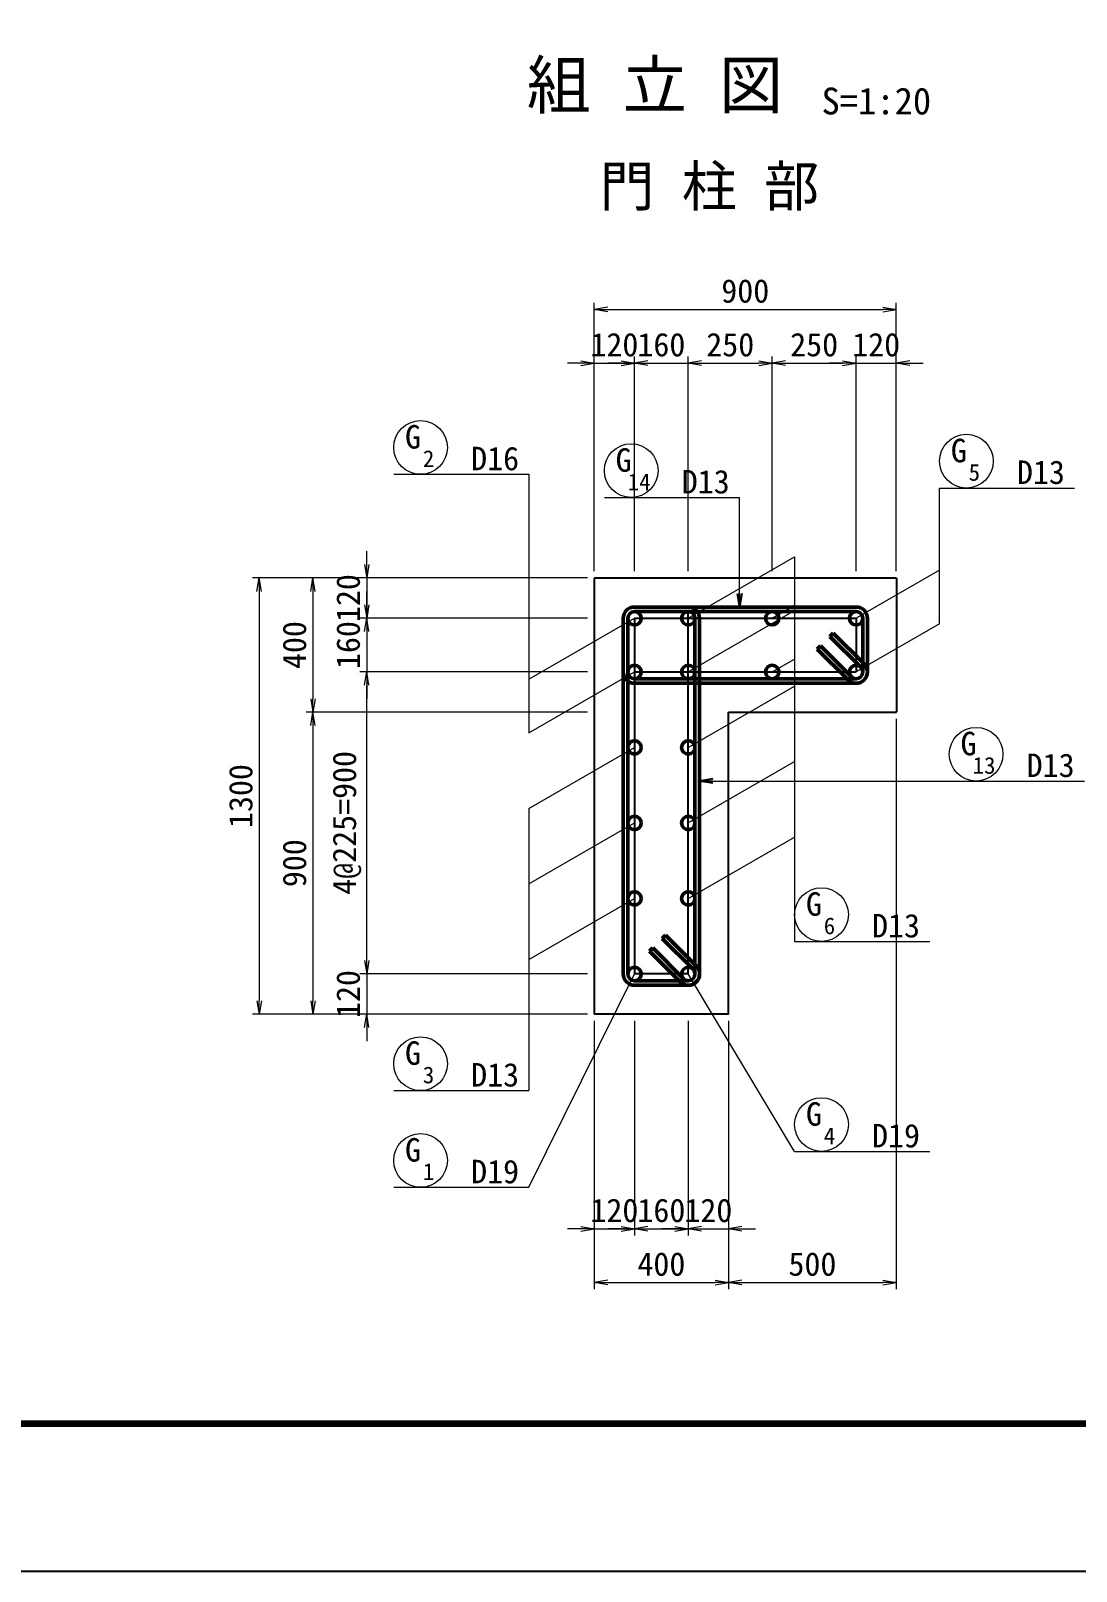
# Model space of a CAD drawing. Header units: millimetres. Extents: x 169470 to 758170, y -17820 to 11880.
# Drawn here: x 224694 to 232481, y -17820 to -6344 of the extents above; entities that cross this region are included whole.
import ezdxf
from ezdxf.enums import TextEntityAlignment as Align

# ---------------------------------------------------------------- set-up
doc = ezdxf.new("R2010")
doc.units = ezdxf.units.MM
doc.header["$LTSCALE"] = 50
doc.header["$PDSIZE"] = 300
doc.layers.get('Defpoints').update_dxf_attribs({"color": 151})
for name, color, linetype, lineweight in [('D-STR', 1, 'Continuous', 25), ('D-STR-DIM', 7, 'Continuous', 13), ('D-STR-HTXT', 7, 'Continuous', 13), ('D-STR-STR1', 2, 'Continuous', 50), ('D-STR-STR2', 6, 'Continuous', 50), ('D-STR-TXT', 7, 'Continuous', 13), ('D-TTL', 2, 'Continuous', 140)]:
    doc.layers.add(name, color=color, linetype=linetype, lineweight=lineweight)
doc.styles.add('YOKO_GOTHIC', font='MS Gothic.ttf')
doc.dimstyles.new('S50', dxfattribs={"dimscale": 50, "dimtxt": 3.5, "dimasz": 2, "dimexe": 1, "dimexo": 1, "dimgap": 1, "dimtad": 1, "dimdec": 0, "dimzin": 1, "dimdsep": 46, "dimtxsty": 'YOKO_GOTHIC', "dimblk": 'OPEN', "dimcen": 0, "dimclrd": 256, "dimclre": 256, "dimclrt": 256, "dimaunit": 1, "dimadec": 3, "dimazin": 0, "dimtfac": 1, "dimtdec": 0, "dimtix": 1, "dimtmove": 2, "dimatfit": 3, "dimldrblk": 'OPEN', "dimfxl": 1, "dimlwd": -1, "dimlwe": -1, "dimarcsym": 2})
doc.dimstyles.new('S50-20', dxfattribs={"dimscale": 50, "dimtxt": 3.5, "dimasz": 2, "dimexe": 1, "dimexo": 1, "dimgap": 1, "dimtad": 1, "dimdec": 0, "dimlfac": 0.4, "dimzin": 1, "dimdsep": 46, "dimtxsty": 'YOKO_GOTHIC', "dimblk": 'OPEN', "dimcen": 0, "dimclrd": 256, "dimclre": 256, "dimclrt": 256, "dimaunit": 1, "dimadec": 3, "dimazin": 0, "dimtfac": 1, "dimtdec": 0, "dimtix": 1, "dimtmove": 2, "dimatfit": 3, "dimldrblk": 'OPEN', "dimfxl": 1, "dimlwd": -1, "dimlwe": -1, "dimarcsym": 0})

# ---------------------------------------------------------------- blocks, each defined once
blk = doc.blocks.new('_Open')
at = {"color": 0, "linetype": 'ByBlock', "lineweight": -2}
for p, q in [((-1, 0.17), (0, 0)), ((-1, -0.17), (0, 0)), ((0, 0), (-1, 0))]:
    blk.add_line(p, q, dxfattribs=at)
blk = doc.blocks.new('*D3162')
at = {"layer": 'D-STR-DIM', "transparency": 16777216}
for p, q in [((228891, -10370), (228891, -8370)), ((231141, -10370), (231141, -8370)), ((228991, -8420), (231041, -8420))]:
    blk.add_line(p, q, dxfattribs=at)
at = {"layer": 'Defpoints', "color": 0, "transparency": 16777216}
for p in [(231141, -8420), (228891, -10420), (231141, -10420)]:
    blk.add_point(p, dxfattribs=at)
at = {"layer": 'D-STR-DIM', "transparency": 16777216, "xscale": 100, "yscale": 100, "zscale": 100, "rotation": 180}
blk.add_blockref('_Open', (228891, -8420), dxfattribs=at)
at = {"layer": 'D-STR-DIM', "transparency": 16777216, "xscale": 100, "yscale": 100, "zscale": 100}
blk.add_blockref('_Open', (231141, -8420), dxfattribs=at)
at = {"layer": 'D-STR-DIM', "transparency": 16777216, "insert": (230016, -8283), "char_height": 175, "attachment_point": 5, "style": 'YOKO_GOTHIC'}
blk.add_mtext('900', dxfattribs=at)
blk = doc.blocks.new('*D3163')
at = {"layer": 'D-STR-DIM', "transparency": 16777216}
for p, q in [((228791, -8820), (228691, -8820)), ((228891, -10370), (228891, -8770)), ((228891, -8820), (229191, -8820)), ((229191, -10370), (229191, -8770)), ((229291, -8820), (229391, -8820))]:
    blk.add_line(p, q, dxfattribs=at)
at = {"layer": 'Defpoints', "color": 0, "transparency": 16777216}
for p in [(229191, -8820), (228891, -10420), (229191, -10420)]:
    blk.add_point(p, dxfattribs=at)
at = {"layer": 'D-STR-DIM', "transparency": 16777216, "xscale": 100, "yscale": 100, "zscale": 100}
blk.add_blockref('_Open', (228891, -8820), dxfattribs=at)
at = {"layer": 'D-STR-DIM', "transparency": 16777216, "xscale": 100, "yscale": 100, "zscale": 100, "rotation": 180}
blk.add_blockref('_Open', (229191, -8820), dxfattribs=at)
at = {"layer": 'D-STR-DIM', "transparency": 16777216, "insert": (229041, -8683), "char_height": 175, "attachment_point": 5, "style": 'YOKO_GOTHIC'}
blk.add_mtext('120', dxfattribs=at)
blk = doc.blocks.new('*D3164')
at = {"layer": 'D-STR-DIM', "transparency": 16777216}
for p, q in [((229091, -8820), (228991, -8820)), ((229191, -10370), (229191, -8770)), ((229191, -8820), (229591, -8820)), ((229591, -10370), (229591, -8770)), ((229691, -8820), (229791, -8820))]:
    blk.add_line(p, q, dxfattribs=at)
at = {"layer": 'Defpoints', "color": 0, "transparency": 16777216}
for p in [(229591, -8820), (229191, -10420), (229591, -10420)]:
    blk.add_point(p, dxfattribs=at)
at = {"layer": 'D-STR-DIM', "transparency": 16777216, "xscale": 100, "yscale": 100, "zscale": 100}
blk.add_blockref('_Open', (229191, -8820), dxfattribs=at)
at = {"layer": 'D-STR-DIM', "transparency": 16777216, "xscale": 100, "yscale": 100, "zscale": 100, "rotation": 180}
blk.add_blockref('_Open', (229591, -8820), dxfattribs=at)
at = {"layer": 'D-STR-DIM', "transparency": 16777216, "insert": (229391, -8683), "char_height": 175, "attachment_point": 5, "style": 'YOKO_GOTHIC'}
blk.add_mtext('160', dxfattribs=at)
blk = doc.blocks.new('*D3165')
at = {"layer": 'D-STR-DIM', "transparency": 16777216}
for p, q in [((230741, -8820), (230641, -8820)), ((230841, -10370), (230841, -8770)), ((230841, -8820), (231141, -8820)), ((231141, -10370), (231141, -8770)), ((231241, -8820), (231341, -8820))]:
    blk.add_line(p, q, dxfattribs=at)
at = {"layer": 'Defpoints', "color": 0, "transparency": 16777216}
for p in [(231141, -8820), (230841, -10420), (231141, -10420)]:
    blk.add_point(p, dxfattribs=at)
at = {"layer": 'D-STR-DIM', "transparency": 16777216, "xscale": 100, "yscale": 100, "zscale": 100}
blk.add_blockref('_Open', (230841, -8820), dxfattribs=at)
at = {"layer": 'D-STR-DIM', "transparency": 16777216, "xscale": 100, "yscale": 100, "zscale": 100, "rotation": 180}
blk.add_blockref('_Open', (231141, -8820), dxfattribs=at)
at = {"layer": 'D-STR-DIM', "transparency": 16777216, "insert": (230991, -8683), "char_height": 175, "attachment_point": 5, "style": 'YOKO_GOTHIC'}
blk.add_mtext('120', dxfattribs=at)
blk = doc.blocks.new('*D3166')
at = {"layer": 'D-STR-DIM', "transparency": 16777216}
for p, q in [((229591, -10370), (229591, -8770)), ((229691, -8820), (230116, -8820)), ((230216, -10370), (230216, -8770))]:
    blk.add_line(p, q, dxfattribs=at)
at = {"layer": 'Defpoints', "color": 0, "transparency": 16777216}
for p in [(230216, -8820), (229591, -10420), (230216, -10420)]:
    blk.add_point(p, dxfattribs=at)
at = {"layer": 'D-STR-DIM', "transparency": 16777216, "xscale": 100, "yscale": 100, "zscale": 100, "rotation": 180}
blk.add_blockref('_Open', (229591, -8820), dxfattribs=at)
at = {"layer": 'D-STR-DIM', "transparency": 16777216, "xscale": 100, "yscale": 100, "zscale": 100}
blk.add_blockref('_Open', (230216, -8820), dxfattribs=at)
at = {"layer": 'D-STR-DIM', "transparency": 16777216, "insert": (229904, -8683), "char_height": 175, "attachment_point": 5, "style": 'YOKO_GOTHIC'}
blk.add_mtext('250', dxfattribs=at)
blk = doc.blocks.new('*D3167')
at = {"layer": 'D-STR-DIM', "transparency": 16777216}
for p, q in [((228891, -13720), (228891, -15720)), ((229891, -13720), (229891, -15720)), ((228991, -15670), (229791, -15670))]:
    blk.add_line(p, q, dxfattribs=at)
at = {"layer": 'Defpoints', "color": 0, "transparency": 16777216}
for p in [(228891, -13670), (229891, -13670), (229891, -15670)]:
    blk.add_point(p, dxfattribs=at)
at = {"layer": 'D-STR-DIM', "transparency": 16777216, "xscale": 100, "yscale": 100, "zscale": 100, "rotation": 180}
blk.add_blockref('_Open', (228891, -15670), dxfattribs=at)
at = {"layer": 'D-STR-DIM', "transparency": 16777216, "xscale": 100, "yscale": 100, "zscale": 100}
blk.add_blockref('_Open', (229891, -15670), dxfattribs=at)
at = {"layer": 'D-STR-DIM', "transparency": 16777216, "insert": (229391, -15533), "char_height": 175, "attachment_point": 5, "style": 'YOKO_GOTHIC'}
blk.add_mtext('400', dxfattribs=at)
blk = doc.blocks.new('*D3168')
at = {"layer": 'D-STR-DIM', "transparency": 16777216}
for p, q in [((228891, -13720), (228891, -15320)), ((229191, -13720), (229191, -15320)), ((228791, -15270), (228691, -15270)), ((228891, -15270), (229191, -15270)), ((229291, -15270), (229391, -15270))]:
    blk.add_line(p, q, dxfattribs=at)
at = {"layer": 'Defpoints', "color": 0, "transparency": 16777216}
for p in [(228891, -13670), (229191, -13670), (229191, -15270)]:
    blk.add_point(p, dxfattribs=at)
at = {"layer": 'D-STR-DIM', "transparency": 16777216, "xscale": 100, "yscale": 100, "zscale": 100}
blk.add_blockref('_Open', (228891, -15270), dxfattribs=at)
at = {"layer": 'D-STR-DIM', "transparency": 16777216, "xscale": 100, "yscale": 100, "zscale": 100, "rotation": 180}
blk.add_blockref('_Open', (229191, -15270), dxfattribs=at)
at = {"layer": 'D-STR-DIM', "transparency": 16777216, "insert": (229041, -15133), "char_height": 175, "attachment_point": 5, "style": 'YOKO_GOTHIC'}
blk.add_mtext('120', dxfattribs=at)
blk = doc.blocks.new('*D3169')
at = {"layer": 'D-STR-DIM', "transparency": 16777216}
for p, q in [((229191, -13720), (229191, -15320)), ((229591, -13720), (229591, -15320)), ((229091, -15270), (228991, -15270)), ((229191, -15270), (229591, -15270)), ((229691, -15270), (229791, -15270))]:
    blk.add_line(p, q, dxfattribs=at)
at = {"layer": 'Defpoints', "color": 0, "transparency": 16777216}
for p in [(229191, -13670), (229591, -13670), (229591, -15270)]:
    blk.add_point(p, dxfattribs=at)
at = {"layer": 'D-STR-DIM', "transparency": 16777216, "xscale": 100, "yscale": 100, "zscale": 100}
blk.add_blockref('_Open', (229191, -15270), dxfattribs=at)
at = {"layer": 'D-STR-DIM', "transparency": 16777216, "xscale": 100, "yscale": 100, "zscale": 100, "rotation": 180}
blk.add_blockref('_Open', (229591, -15270), dxfattribs=at)
at = {"layer": 'D-STR-DIM', "transparency": 16777216, "insert": (229391, -15133), "char_height": 175, "attachment_point": 5, "style": 'YOKO_GOTHIC'}
blk.add_mtext('160', dxfattribs=at)
blk = doc.blocks.new('*D3170')
at = {"layer": 'D-STR-DIM', "transparency": 16777216}
for p, q in [((229591, -13720), (229591, -15320)), ((229891, -13720), (229891, -15320)), ((229491, -15270), (229391, -15270)), ((229591, -15270), (229891, -15270)), ((229991, -15270), (230091, -15270))]:
    blk.add_line(p, q, dxfattribs=at)
at = {"layer": 'Defpoints', "color": 0, "transparency": 16777216}
for p in [(229591, -13670), (229891, -13670), (229891, -15270)]:
    blk.add_point(p, dxfattribs=at)
at = {"layer": 'D-STR-DIM', "transparency": 16777216, "xscale": 100, "yscale": 100, "zscale": 100}
blk.add_blockref('_Open', (229591, -15270), dxfattribs=at)
at = {"layer": 'D-STR-DIM', "transparency": 16777216, "xscale": 100, "yscale": 100, "zscale": 100, "rotation": 180}
blk.add_blockref('_Open', (229891, -15270), dxfattribs=at)
at = {"layer": 'D-STR-DIM', "transparency": 16777216, "insert": (229741, -15133), "char_height": 175, "attachment_point": 5, "style": 'YOKO_GOTHIC'}
blk.add_mtext('120', dxfattribs=at)
blk = doc.blocks.new('*D3171')
at = {"layer": 'D-STR-DIM', "transparency": 16777216}
for p, q in [((231141, -11470), (231141, -15720)), ((229891, -13720), (229891, -15720)), ((229991, -15670), (231041, -15670))]:
    blk.add_line(p, q, dxfattribs=at)
at = {"layer": 'Defpoints', "color": 0, "transparency": 16777216}
for p in [(231141, -11420), (229891, -13670), (231141, -15670)]:
    blk.add_point(p, dxfattribs=at)
at = {"layer": 'D-STR-DIM', "transparency": 16777216, "xscale": 100, "yscale": 100, "zscale": 100, "rotation": 180}
blk.add_blockref('_Open', (229891, -15670), dxfattribs=at)
at = {"layer": 'D-STR-DIM', "transparency": 16777216, "xscale": 100, "yscale": 100, "zscale": 100}
blk.add_blockref('_Open', (231141, -15670), dxfattribs=at)
at = {"layer": 'D-STR-DIM', "transparency": 16777216, "insert": (230516, -15533), "char_height": 175, "attachment_point": 5, "style": 'YOKO_GOTHIC'}
blk.add_mtext('500', dxfattribs=at)
blk = doc.blocks.new('*D4201')
at = {"layer": 'D-STR-DIM', "transparency": 16777216}
for p, q in [((230216, -10370), (230216, -8770)), ((230316, -8820), (230741, -8820)), ((230841, -10370), (230841, -8770))]:
    blk.add_line(p, q, dxfattribs=at)
at = {"layer": 'Defpoints', "color": 0, "transparency": 16777216}
for p in [(230841, -8820), (230216, -10420), (230841, -10420)]:
    blk.add_point(p, dxfattribs=at)
at = {"layer": 'D-STR-DIM', "transparency": 16777216, "xscale": 100, "yscale": 100, "zscale": 100, "rotation": 180}
blk.add_blockref('_Open', (230216, -8820), dxfattribs=at)
at = {"layer": 'D-STR-DIM', "transparency": 16777216, "xscale": 100, "yscale": 100, "zscale": 100}
blk.add_blockref('_Open', (230841, -8820), dxfattribs=at)
at = {"layer": 'D-STR-DIM', "transparency": 16777216, "insert": (230529, -8683), "char_height": 175, "attachment_point": 5, "style": 'YOKO_GOTHIC'}
blk.add_mtext('250', dxfattribs=at)
blk = doc.blocks.new('*D4202')
at = {"layer": 'D-STR-DIM', "transparency": 16777216}
for p, q in [((228841, -10420), (226346, -10420)), ((226396, -10520), (226396, -13570)), ((228841, -13670), (226346, -13670))]:
    blk.add_line(p, q, dxfattribs=at)
at = {"layer": 'Defpoints', "color": 0, "transparency": 16777216}
for p in [(228891, -10420), (226396, -13670), (228891, -13670)]:
    blk.add_point(p, dxfattribs=at)
at = {"layer": 'D-STR-DIM', "transparency": 16777216, "xscale": 100, "yscale": 100, "zscale": 100}
for p, rotation in [((226396, -10420), 90), ((226396, -13670), 270)]:
    blk.add_blockref('_Open', p, dxfattribs=dict(at, rotation=rotation))
at = {"layer": 'D-STR-DIM', "transparency": 16777216, "insert": (226259, -12045), "char_height": 175, "attachment_point": 5, "rotation": 90, "style": 'YOKO_GOTHIC'}
blk.add_mtext('1300', dxfattribs=at)
blk = doc.blocks.new('*D4203')
at = {"layer": 'D-STR-DIM', "transparency": 16777216}
for p, q in [((227196, -10320), (227196, -10220)), ((228841, -10420), (227146, -10420)), ((227196, -10420), (227196, -10720)), ((228841, -10720), (227146, -10720)), ((227196, -10820), (227196, -10920))]:
    blk.add_line(p, q, dxfattribs=at)
at = {"layer": 'Defpoints', "color": 0, "transparency": 16777216}
for p in [(228891, -10420), (227196, -10720), (228891, -10720)]:
    blk.add_point(p, dxfattribs=at)
at = {"layer": 'D-STR-DIM', "transparency": 16777216, "xscale": 100, "yscale": 100, "zscale": 100}
for p, rotation in [((227196, -10420), 270), ((227196, -10720), 90)]:
    blk.add_blockref('_Open', p, dxfattribs=dict(at, rotation=rotation))
at = {"layer": 'D-STR-DIM', "transparency": 16777216, "insert": (227059, -10570), "char_height": 175, "attachment_point": 5, "rotation": 90, "style": 'YOKO_GOTHIC'}
blk.add_mtext('120', dxfattribs=at)
blk = doc.blocks.new('*D4204')
at = {"layer": 'D-STR-DIM', "transparency": 16777216}
for p, q in [((227196, -10620), (227196, -10520)), ((228841, -10720), (227146, -10720)), ((227196, -10720), (227196, -11120)), ((228841, -11120), (227146, -11120)), ((227196, -11220), (227196, -11320))]:
    blk.add_line(p, q, dxfattribs=at)
at = {"layer": 'Defpoints', "color": 0, "transparency": 16777216}
for p in [(228891, -10720), (227196, -11120), (228891, -11120)]:
    blk.add_point(p, dxfattribs=at)
at = {"layer": 'D-STR-DIM', "transparency": 16777216, "xscale": 100, "yscale": 100, "zscale": 100}
for p, rotation in [((227196, -10720), 270), ((227196, -11120), 90)]:
    blk.add_blockref('_Open', p, dxfattribs=dict(at, rotation=rotation))
at = {"layer": 'D-STR-DIM', "transparency": 16777216, "insert": (227059, -10920), "char_height": 175, "attachment_point": 5, "rotation": 90, "style": 'YOKO_GOTHIC'}
blk.add_mtext('160', dxfattribs=at)
blk = doc.blocks.new('*D4205')
at = {"layer": 'D-STR-DIM', "transparency": 16777216}
for p, q in [((227196, -13270), (227196, -13170)), ((228841, -13370), (227146, -13370)), ((227196, -13370), (227196, -13670)), ((228841, -13670), (227146, -13670)), ((227196, -13770), (227196, -13870))]:
    blk.add_line(p, q, dxfattribs=at)
at = {"layer": 'Defpoints', "color": 0, "transparency": 16777216}
for p in [(228891, -13370), (227196, -13670), (228891, -13670)]:
    blk.add_point(p, dxfattribs=at)
at = {"layer": 'D-STR-DIM', "transparency": 16777216, "xscale": 100, "yscale": 100, "zscale": 100}
for p, rotation in [((227196, -13370), 270), ((227196, -13670), 90)]:
    blk.add_blockref('_Open', p, dxfattribs=dict(at, rotation=rotation))
at = {"layer": 'D-STR-DIM', "transparency": 16777216, "insert": (227059, -13520), "char_height": 175, "attachment_point": 5, "rotation": 90, "style": 'YOKO_GOTHIC'}
blk.add_mtext('120', dxfattribs=at)
blk = doc.blocks.new('*D4206')
at = {"layer": 'D-STR-DIM', "transparency": 16777216}
for p, q in [((228841, -11120), (227146, -11120)), ((227196, -13270), (227196, -11220)), ((228841, -13370), (227146, -13370))]:
    blk.add_line(p, q, dxfattribs=at)
at = {"layer": 'Defpoints', "color": 0, "transparency": 16777216}
for p in [(227196, -11120), (228891, -11120), (228891, -13370)]:
    blk.add_point(p, dxfattribs=at)
at = {"layer": 'D-STR-DIM', "transparency": 16777216, "xscale": 100, "yscale": 100, "zscale": 100}
for p, rotation in [((227196, -11120), 90), ((227196, -13370), 270)]:
    blk.add_blockref('_Open', p, dxfattribs=dict(at, rotation=rotation))
at = {"layer": 'D-STR-DIM', "transparency": 16777216, "insert": (227049, -12245), "char_height": 175, "attachment_point": 5, "rotation": 90, "style": 'YOKO_GOTHIC'}
blk.add_mtext('4@225=900', dxfattribs=at)
blk = doc.blocks.new('*D4207')
at = {"layer": 'D-STR-DIM', "transparency": 16777216}
for p, q in [((228208, -10420), (226746, -10420)), ((226796, -10520), (226796, -11320)), ((228841, -11420), (226746, -11420))]:
    blk.add_line(p, q, dxfattribs=at)
at = {"layer": 'Defpoints', "color": 0, "transparency": 16777216}
for p in [(228258, -10420), (226796, -11420), (228891, -11420)]:
    blk.add_point(p, dxfattribs=at)
at = {"layer": 'D-STR-DIM', "transparency": 16777216, "xscale": 100, "yscale": 100, "zscale": 100}
for p, rotation in [((226796, -10420), 90), ((226796, -11420), 270)]:
    blk.add_blockref('_Open', p, dxfattribs=dict(at, rotation=rotation))
at = {"layer": 'D-STR-DIM', "transparency": 16777216, "insert": (226659, -10920), "char_height": 175, "attachment_point": 5, "rotation": 90, "style": 'YOKO_GOTHIC'}
blk.add_mtext('400', dxfattribs=at)
blk = doc.blocks.new('*D4208')
at = {"layer": 'D-STR-DIM', "transparency": 16777216}
for p, q in [((228841, -11420), (226746, -11420)), ((226796, -11520), (226796, -13570)), ((228841, -13670), (226746, -13670))]:
    blk.add_line(p, q, dxfattribs=at)
at = {"layer": 'Defpoints', "color": 0, "transparency": 16777216}
for p in [(228891, -11420), (226796, -13670), (228891, -13670)]:
    blk.add_point(p, dxfattribs=at)
at = {"layer": 'D-STR-DIM', "transparency": 16777216, "xscale": 100, "yscale": 100, "zscale": 100}
for p, rotation in [((226796, -11420), 90), ((226796, -13670), 270)]:
    blk.add_blockref('_Open', p, dxfattribs=dict(at, rotation=rotation))
at = {"layer": 'D-STR-DIM', "transparency": 16777216, "insert": (226659, -12545), "char_height": 175, "attachment_point": 5, "rotation": 90, "style": 'YOKO_GOTHIC'}
blk.add_mtext('900', dxfattribs=at)

msp = doc.modelspace()

# ---------------------------------------------------------------- linework, layer by layer
at = {"layer": 'D-STR'}
for p, q in [((228891.41, -10420.49), (228891.41, -13670.49)), ((231141.41, -10420.49), (228891.41, -10420.49)), ((231141.41, -10420.49), (231141.41, -11420.49)), ((229891.41, -13670.49), (229891.41, -11420.49)), ((229891.41, -11420.49), (231141.41, -11420.49)), ((229891.41, -13670.49), (228891.41, -13670.49))]:
    msp.add_line(p, q, dxfattribs=at)
at = {"layer": 'D-STR-HTXT'}
for p, q in [((227397.53, -9647.64), (228404.1, -9647.64)), ((228404.1, -9647.64), (228404.1, -11575.04)), ((231462.75, -10761.75), (231462.75, -9749.89)), ((231462.75, -9749.89), (232469.31, -9749.89)), ((228966.24, -9820.43), (229972.8, -9820.43)), ((229591.41, -10720.49), (230383.66, -10263.08)), ((230383.66, -10263.08), (230383.66, -13128.24)), ((231462.75, -10361.75), (230841.41, -10720.49)), ((229591.41, -11120.49), (230383.66, -10663.08)), ((230216.41, -10720.49), (230383.66, -10623.92)), ((228404.1, -11175.04), (229191.41, -10720.49)), ((231462.75, -10761.75), (230841.41, -11120.49)), ((228404.1, -11575.04), (229191.41, -11120.49)), ((230216.41, -11120.49), (230383.66, -11023.92)), ((229591.41, -11682.99), (230383.66, -11225.58)), ((228404.1, -12137.54), (229191.41, -11682.99)), ((229591.41, -12245.49), (230383.66, -11788.08)), ((231535.2, -11933), (232541.76, -11933)), ((228404.1, -12137.54), (228404.1, -14239.02)), ((228404.1, -12700.04), (229191.41, -12245.49)), ((229591.41, -12807.99), (230383.66, -12350.58)), ((228404.1, -13262.54), (229191.41, -12807.99)), ((230383.66, -13128.24), (231390.23, -13128.24)), ((228404.1, -14959.98), (229191.41, -13370.49)), ((230383.66, -14692.64), (229591.41, -13370.49)), ((227397.53, -14239.02), (228404.1, -14239.02)), ((230383.66, -14692.64), (231390.23, -14692.64)), ((227397.53, -14959.98), (228404.1, -14959.98))]:
    msp.add_line(p, q, dxfattribs=at)
for centre in [(227597.53, -9447.64), (231662.75, -9549.89), (229166.24, -9620.43), (231735.2, -11733), (230583.66, -12928.24), (227597.53, -14039.02), (230583.66, -14492.64), (227597.53, -14759.98)]:
    msp.add_circle(centre, 200, dxfattribs=at)
at = {"layer": 'D-STR-STR1', "linetype": 'Continuous'}
for p, q in [((229191.41, -10636.49), (230841.41, -10636.49)), ((229191.41, -10670.49), (230841.41, -10670.49)), ((229107.41, -10720.49), (229107.41, -13370.49)), ((229141.41, -10720.49), (229141.41, -13370.49)), ((229641.41, -13370.49), (229641.41, -10720.49)), ((229675.41, -13370.49), (229675.41, -10720.49)), ((230891.41, -10720.49), (230891.41, -11120.49)), ((230925.41, -10720.49), (230925.41, -11120.49)), ((229191.41, -11170.49), (230841.41, -11170.49)), ((229191.41, -11204.49), (230841.41, -11204.49)), ((229591.41, -13420.49), (229191.41, -13420.49)), ((229591.41, -13454.49), (229191.41, -13454.49))]:
    msp.add_line(p, q, dxfattribs=at)
at = {"layer": 'D-STR-STR1'}
for p, q in [((230646.95, -10855.32), (230670.99, -10831.28)), ((230876.76, -11085.13), (230646.95, -10855.32)), ((230900.8, -11061.09), (230670.99, -10831.28)), ((230576.24, -10926.03), (230552.2, -10950.07)), ((230782.01, -11179.88), (230552.2, -10950.07)), ((230806.05, -11155.84), (230576.24, -10926.03)), ((229396.95, -13105.32), (229420.99, -13081.28)), ((229650.8, -13311.09), (229420.99, -13081.28)), ((229326.24, -13176.03), (229302.2, -13200.07)), ((229556.05, -13405.84), (229326.24, -13176.03)), ((229626.76, -13335.13), (229396.95, -13105.32)), ((229532.01, -13429.88), (229302.2, -13200.07))]:
    msp.add_line(p, q, dxfattribs=at)
at = {"layer": 'D-STR-STR1', "linetype": 'Continuous'}
for centre, radius, start, end in [((229191.41, -10720.49), 84, 90, 180), ((229191.41, -10720.49), 50, 90, 180), ((229591.41, -10720.49), 84, 0, 90), ((229591.41, -10720.49), 50, 0, 90), ((230841.41, -10720.49), 84, 0, 90), ((230841.41, -10720.49), 50, 0, 90), ((229191.41, -11120.49), 84, 180, 270), ((229191.41, -11120.49), 50, 180, 270), ((230841.41, -11120.49), 50, 270, 0), ((230841.41, -11120.49), 84, 270, 0), ((229191.41, -13370.49), 84, 180, 270), ((229191.41, -13370.49), 50, 180, 270), ((229591.41, -13370.49), 50, 270, 0), ((229591.41, -13370.49), 84, 270, 0)]:
    msp.add_arc(centre, radius, start, end, dxfattribs=at)
at = {"layer": 'D-STR-STR1'}
for centre, radius in [((230841.41, -11120.49), 84), ((230841.41, -11120.49), 50), ((229591.41, -13370.49), 84), ((229591.41, -13370.49), 50)]:
    msp.add_arc(centre, radius, 225, 44.999973, dxfattribs=at)
at = {"layer": 'D-STR-STR2'}
for centre in [(229191.41, -10720.49), (229591.41, -10720.49), (230216.41, -10720.49), (230841.41, -10720.49), (229191.41, -11120.49), (229591.41, -11120.49), (230216.41, -11120.49), (230841.41, -11120.49), (229191.41, -11682.99), (229591.41, -11682.99), (229191.41, -12245.49), (229591.41, -12245.49), (229191.41, -12807.99), (229591.41, -12807.99), (229191.41, -13370.49), (229591.41, -13370.49)]:
    msp.add_circle(centre, 50, dxfattribs=at)
at = {"layer": 'D-TTL'}
msp.add_lwpolyline([(212544.53, 10780), (212544.53, -16720), (252544.53, -16720), (252544.53, 10780)], close=True, dxfattribs=at)
at = {"layer": 'Defpoints', "linetype": 'Continuous'}
for p, q in [((229591.41, -13370.49), (229591.41, -10670.49)), ((229191.41, -10720.49), (229191.41, -13370.49)), ((229191.41, -10720.49), (230841.41, -10720.49)), ((230841.41, -10720.49), (230841.41, -11120.49)), ((229191.41, -11120.49), (230841.41, -11120.49)), ((229591.41, -13370.49), (229191.41, -13370.49))]:
    msp.add_line(p, q, dxfattribs=at)
at = {"layer": 'Defpoints', "color": 1}
msp.add_lwpolyline([(211519.53, 11880), (211519.53, -17820), (253569.53, -17820), (253569.53, 11880)], close=True, dxfattribs=at)

# ---------------------------------------------------------------- texts
at = {"layer": 'D-STR-TXT', "style": 'YOKO_GOTHIC'}
for s, height, p in [('組 立 図', 350, (229342.58, -7026.72)), ('S=1:20', 200, (230992.35, -7026.72))]:
    msp.add_text(s, height=height, dxfattribs=at).set_placement(p, align=Align.BOTTOM_CENTER)
for s, height, p in [('門 柱 部', 300, (229747.92, -7651)), ('G', 175, (227541.26, -9455.96)), ('G', 175, (231606.47, -9558.2)), ('2', 125, (227656.92, -9593.76)), ('G', 175, (229109.97, -9628.75)), ('5', 125, (231722.13, -9696.01)), ('14', 125, (229225.63, -9766.55)), ('G', 175, (231678.93, -11741.32)), ('13', 125, (231794.59, -11879.12)), ('G', 175, (230527.39, -12936.56)), ('6', 125, (230643.05, -13074.36)), ('G', 175, (227541.26, -14047.34)), ('3', 125, (227656.92, -14185.14)), ('G', 175, (230527.39, -14500.96)), ('4', 125, (230643.05, -14638.76)), ('G', 175, (227541.26, -14768.29)), ('1', 125, (227656.92, -14906.1))]:
    msp.add_text(s, height=height, dxfattribs=at).set_placement(p, align=Align.CENTER)
for s, p in [('D16', (227974.05, -9617.64)), ('D13', (229542.76, -9790.43)), ('D13', (232039.27, -9719.89)), ('D13', (232111.72, -11903)), ('D13', (230960.18, -13098.24)), ('D13', (227974.05, -14209.02)), ('D19', (230960.18, -14662.64)), ('D19', (227974.05, -14929.98))]:
    msp.add_text(s, height=175, dxfattribs=at).set_placement(p)

# ---------------------------------------------------------------- dimensions: what is measured, and where the dimension line sits
at = {"layer": 'D-STR-DIM'}
for base, p1, p2, angle, picture, middle in [((231141.41, -8420.49), (228891.41, -10420.49), (231141.41, -10420.49), 180, '*D3162', (230016.41, -8282.99)), ((229191.41, -8820.49), (228891.41, -10420.49), (229191.41, -10420.49), 180, '*D3163', (229041.41, -8682.99)), ((229591.41, -8820.49), (229191.41, -10420.49), (229591.41, -10420.49), 180, '*D3164', (229391.41, -8682.99)), ((231141.41, -8820.49), (230841.41, -10420.49), (231141.41, -10420.49), 180, '*D3165', (230991.41, -8682.99)), ((227196.16, -10720.49), (228891.41, -10420.49), (228891.41, -10720.49), 90, '*D4203', (227058.66, -10570.49)), ((226396.16, -13670.49), (228891.41, -10420.49), (228891.41, -13670.49), 90, '*D4202', (226258.66, -12045.49)), ((226796.16, -11420.49), (228258.38, -10420.49), (228891.41, -11420.49), 90, '*D4207', (226658.66, -10920.49)), ((227196.16, -11120.49), (228891.41, -10720.49), (228891.41, -11120.49), 90, '*D4204', (227058.66, -10920.49)), ((226796.16, -13670.49), (228891.41, -11420.49), (228891.41, -13670.49), 90, '*D4208', (226658.66, -12545.49)), ((227196.16, -13670.49), (228891.41, -13370.49), (228891.41, -13670.49), 90, '*D4205', (227058.66, -13520.49)), ((229191.41, -15270.49), (228891.41, -13670.49), (229191.41, -13670.49), 180, '*D3168', (229041.41, -15132.99)), ((229891.41, -15670.49), (228891.41, -13670.49), (229891.41, -13670.49), 180, '*D3167', (229391.41, -15532.99)), ((229591.41, -15270.49), (229191.41, -13670.49), (229591.41, -13670.49), 180, '*D3169', (229391.41, -15132.99))]:
    dim = msp.add_linear_dim(base=base, p1=p1, p2=p2, angle=angle, dimstyle='S50-20', dxfattribs=at)
    dim.commit()
    dim.dimension.update_dxf_attribs({"geometry": picture, "text_midpoint": middle})
for base, p1, p2, picture, middle in [((230216.41, -8820.49), (229591.41, -10420.49), (230216.41, -10420.49), '*D3166', (229903.91, -8682.99)), ((230841.41, -8820.49), (230216.41, -10420.49), (230841.41, -10420.49), '*D4201', (230528.91, -8682.99)), ((231141.41, -15670.49), (229891.41, -13670.49), (231141.41, -11420.49), '*D3171', (230516.41, -15532.99)), ((229891.41, -15270.49), (229591.41, -13670.49), (229891.41, -13670.49), '*D3170', (229741.41, -15132.99))]:
    dim = msp.add_linear_dim(base=base, p1=p1, p2=p2, dimstyle='S50-20', dxfattribs=at)
    dim.commit()
    dim.dimension.update_dxf_attribs({"geometry": picture, "text_midpoint": middle})
dim = msp.add_linear_dim(base=(227196.16, -11120.49), p1=(228891.41, -13370.49), p2=(228891.41, -11120.49), angle=90, text='4@225=<>', dimstyle='S50-20', dxfattribs=at)
dim.commit()
dim.dimension.update_dxf_attribs({"geometry": '*D4206', "text_midpoint": (227049.34, -12245.49)})

# ---------------------------------------------------------------- leaders
at = {"layer": 'D-STR-HTXT'}
for points in [[(229972.8, -10636.49), (229972.8, -9820.43)], [(229675.41, -11933), (231535.2, -11933)]]:
    msp.add_leader(points, dimstyle='S50', dxfattribs=at)

doc.saveas('drawing.dxf')
